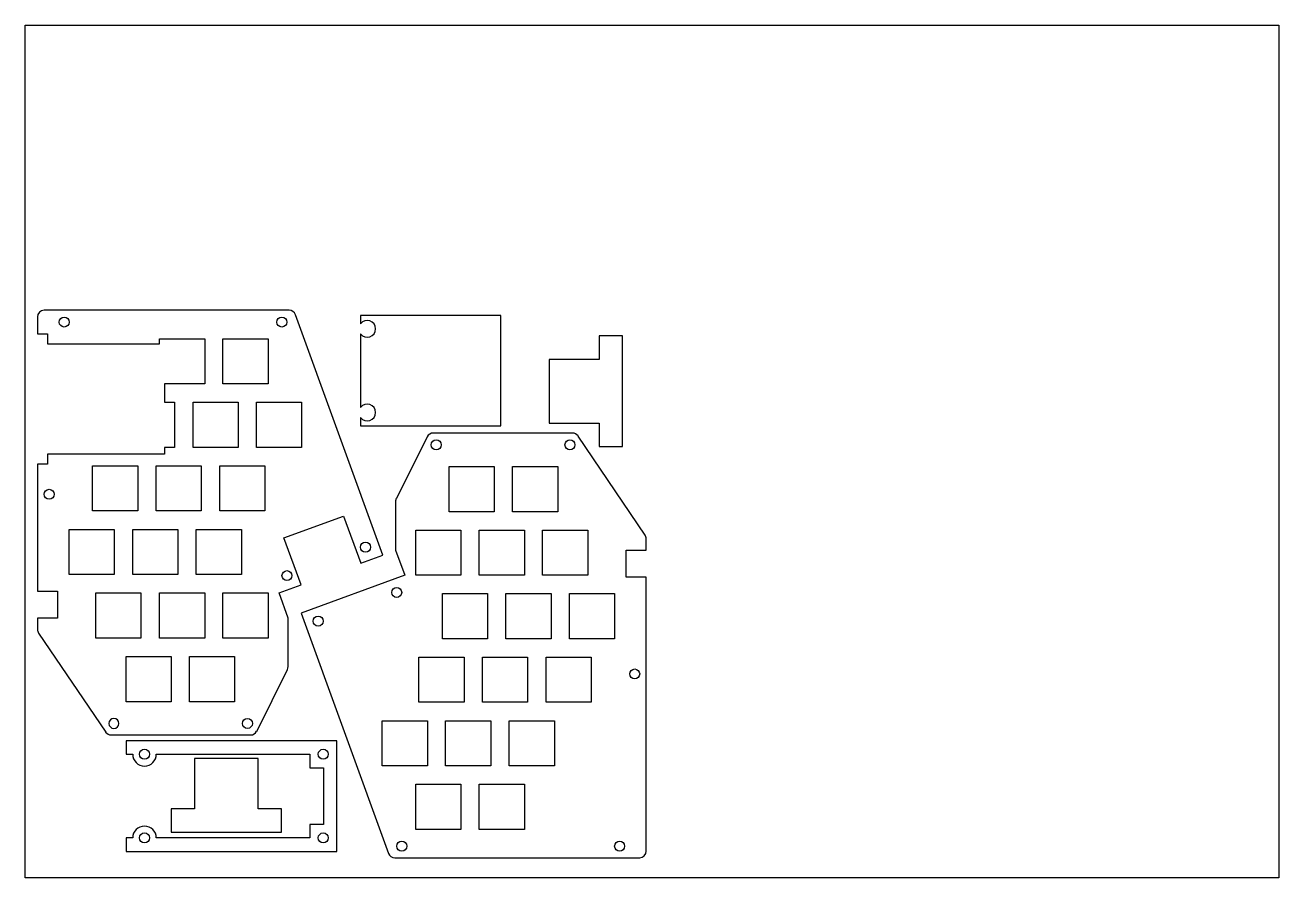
# Model space of a CAD drawing. Extents: x 0 to 375, y 0 to 255.
import ezdxf

# ---------------------------------------------------------------- set-up
doc = ezdxf.new("R2010")
doc.units = 0
doc.layers.add('LAGER_1', color=7, linetype='CONTINUOUS')

# ---------------------------------------------------------------- blocks, each defined once
blk = doc.blocks.new('BLOCK_2')
at = {"layer": 'LAGER_1'}
blk.add_lwpolyline([(0, 0), (0, 255.02), (375.03, 255.02), (375.03, 0), (0, 0)], dxfattribs=at)
at = {"layer": 'LAGER_1', "color": 7}
for points in [[(78.93, 169.74), (5.72, 169.74)], [(3.68, 167.7), (3.68, 162.69), (6.67, 162.69), (6.67, 159.7), (40.2, 159.7)], [(107, 96.52), (80.84, 168.4)], [(100.33, 168.21), (100.33, 165.67)], [(142.3, 168.21), (100.33, 168.21)], [(142.3, 135.19), (142.3, 168.21)], [(100.33, 162.69), (100.33, 140.65)], [(156.72, 155), (156.72, 136.02), (171.7, 136.02), (171.7, 129.03), (178.69, 129.03), (178.69, 162.05), (171.7, 162.05), (171.7, 155), (156.72, 155)], [(40.2, 159.7), (40.2, 161.23), (53.72, 161.23), (53.72, 147.7), (41.72, 147.7)], [(59.18, 161.23), (72.71, 161.23), (72.71, 147.7), (59.18, 147.7), (59.18, 161.23)], [(41.72, 147.7), (41.72, 142.24)], [(41.72, 142.24), (44.7, 142.24), (44.7, 128.71), (41.72, 128.71)], [(50.23, 142.24), (63.69, 142.24), (63.69, 128.71), (50.23, 128.71), (50.23, 142.24)], [(82.68, 128.71), (69.21, 128.71), (69.21, 142.24), (82.68, 142.24), (82.68, 128.71)], [(100.33, 137.67), (100.33, 135.19)], [(100.33, 135.19), (142.3, 135.19)], [(120.27, 131.89), (111.06, 113.41)], [(163.77, 133.03), (122.05, 133.03)], [(185.48, 102.49), (165.42, 132.14)], [(41.72, 128.71), (41.72, 126.75), (6.67, 126.75), (6.67, 123.7), (3.68, 123.7), (3.68, 85.72)], [(20.19, 123.19), (33.72, 123.19), (33.72, 109.73), (20.19, 109.73), (20.19, 123.19)], [(39.18, 123.19), (52.7, 123.19), (52.7, 109.73), (39.18, 109.73), (39.18, 123.19)], [(71.69, 109.73), (58.23, 109.73), (58.23, 123.19), (71.69, 123.19), (71.69, 109.73)], [(140.33, 109.47), (126.81, 109.47), (126.81, 123), (140.33, 123), (140.33, 109.47)], [(145.8, 123), (159.32, 123), (159.32, 109.47), (145.8, 109.47), (145.8, 123)], [(110.81, 112.52), (110.81, 97.98)], [(77.41, 101.73), (95.25, 108.2), (100.39, 94.11)], [(26.67, 104.2), (26.67, 90.74), (13.21, 90.74), (13.21, 104.2), (26.67, 104.2)], [(45.72, 104.2), (45.72, 90.74), (32.19, 90.74), (32.19, 104.2), (45.72, 104.2)], [(64.71, 90.74), (51.18, 90.74), (51.18, 104.2), (64.71, 104.2), (64.71, 90.74)], [(82.55, 87.63), (77.41, 101.73)], [(116.84, 104.01), (130.3, 104.01), (130.3, 90.49), (116.84, 90.49), (116.84, 104.01)], [(135.83, 90.49), (135.83, 104.01), (149.35, 104.01), (149.35, 90.49), (135.83, 90.49)], [(154.81, 90.49), (154.81, 104.01), (168.34, 104.01), (168.34, 90.49), (154.81, 90.49)], [(185.8, 97.98), (185.8, 101.41)], [(110.81, 97.98), (113.54, 90.49), (82.55, 79.18)], [(185.8, 89.98), (179.83, 89.98), (179.83, 97.98), (185.8, 97.98)], [(100.39, 94.11), (107, 96.52)], [(78.68, 77.72), (75.95, 85.22), (82.55, 87.63)], [(185.8, 8), (185.8, 89.98)], [(3.68, 85.72), (9.72, 85.72), (9.72, 77.72), (3.68, 77.72)], [(34.67, 85.22), (34.67, 71.69), (21.21, 71.69), (21.21, 85.22), (34.67, 85.22)], [(53.72, 85.22), (53.72, 71.69), (40.2, 71.69), (40.2, 85.22), (53.72, 85.22)], [(72.71, 71.69), (59.18, 71.69), (59.18, 85.22), (72.71, 85.22), (72.71, 71.69)], [(124.84, 85.03), (138.3, 85.03), (138.3, 71.5), (124.84, 71.5), (124.84, 85.03)], [(143.83, 71.5), (143.83, 85.03), (157.35, 85.03), (157.35, 71.5), (143.83, 71.5)], [(162.81, 71.5), (162.81, 85.03), (176.34, 85.03), (176.34, 71.5), (162.81, 71.5)], [(82.55, 79.18), (108.71, 7.3)], [(3.68, 77.72), (3.68, 74.36)], [(78.68, 63.18), (78.68, 77.72)], [(4.06, 73.22), (24.13, 43.62)], [(43.69, 52.7), (30.23, 52.7), (30.23, 66.23), (43.69, 66.23), (43.69, 52.7)], [(49.21, 66.23), (62.67, 66.23), (62.67, 52.7), (49.21, 52.7), (49.21, 66.23)], [(117.79, 65.98), (131.32, 65.98), (131.32, 52.51), (117.79, 52.51), (117.79, 65.98)], [(150.3, 52.51), (136.84, 52.51), (136.84, 65.98), (150.3, 65.98), (150.3, 52.51)], [(169.29, 52.51), (155.83, 52.51), (155.83, 65.98), (169.29, 65.98), (169.29, 52.51)], [(69.28, 43.81), (78.49, 62.29)], [(106.81, 46.99), (120.33, 46.99), (120.33, 33.53), (106.81, 33.53), (106.81, 46.99)], [(139.32, 33.53), (125.79, 33.53), (125.79, 46.99), (139.32, 46.99), (139.32, 33.53)], [(158.31, 33.53), (144.84, 33.53), (144.84, 46.99), (158.31, 46.99), (158.31, 33.53)], [(25.78, 42.74), (67.44, 42.74)], [(30.23, 11.94), (30.23, 7.94), (93.22, 7.94), (93.22, 40.96), (30.23, 40.96), (30.23, 36.96)], [(30.23, 36.96), (32.19, 36.96)], [(39.18, 36.96), (85.22, 36.96), (85.22, 32.96), (89.22, 32.96)], [(69.72, 35.69), (50.67, 35.69), (50.67, 20.7), (43.69, 20.7), (43.69, 13.65), (76.71, 13.65), (76.71, 20.7), (69.72, 20.7), (69.72, 35.69)], [(89.22, 32.96), (89.22, 15.94), (85.22, 15.94), (85.22, 11.94), (39.18, 11.94)], [(130.3, 14.48), (116.84, 14.48), (116.84, 28), (130.3, 28), (130.3, 14.48)], [(135.83, 28), (149.35, 28), (149.35, 14.48), (135.83, 14.48), (135.83, 28)], [(32.19, 11.94), (30.23, 11.94)], [(110.62, 6.03), (183.83, 6.03)]]:
    blk.add_lwpolyline(points, dxfattribs=at)
for points in [[(5.68, 169.74), (4.58, 169.74), (3.68, 168.84), (3.68, 167.74)], [(80.84, 168.42), (80.55, 169.21), (79.8, 169.74), (78.96, 169.74)], [(122.08, 133.03), (121.32, 133.03), (120.63, 132.6), (120.29, 131.93)], [(165.39, 132.15), (165.02, 132.7), (164.4, 133.03), (163.73, 133.03)], [(111.02, 113.45), (110.88, 113.17), (110.81, 112.86), (110.81, 112.55)], [(185.8, 101.38), (185.8, 101.78), (185.68, 102.17), (185.46, 102.5)], [(3.68, 74.33), (3.68, 73.93), (3.8, 73.54), (4.03, 73.21)], [(78.47, 62.32), (78.6, 62.6), (78.68, 62.9), (78.68, 63.21)], [(24.09, 43.61), (24.47, 43.06), (25.09, 42.74), (25.75, 42.74)], [(67.47, 42.74), (68.23, 42.74), (68.92, 43.16), (69.26, 43.84)], [(183.8, 6.03), (184.91, 6.03), (185.8, 6.93), (185.8, 8.03)], [(108.71, 7.35), (108.99, 6.56), (109.74, 6.03), (110.58, 6.03)]]:
    blk.add_open_spline(points, degree=3, dxfattribs=at)
for points, knots in [([(11.72, 167.7), (10.89, 167.7), (10.22, 167.04), (10.22, 166.21), (10.22, 165.39), (10.89, 164.72), (11.72, 164.72), (12.54, 164.72), (13.21, 165.39), (13.21, 166.21), (13.21, 167.04), (12.54, 167.7), (11.72, 167.7)], [0, 0, 0, 0, 1, 1, 1, 2, 2, 2, 3, 3, 3, 4, 4, 4, 4]), ([(76.8, 167.7), (75.98, 167.7), (75.31, 167.04), (75.31, 166.21), (75.31, 165.39), (75.98, 164.72), (76.8, 164.72), (77.63, 164.72), (78.3, 165.39), (78.3, 166.21), (78.3, 167.04), (77.63, 167.7), (76.8, 167.7)], [0, 0, 0, 0, 1, 1, 1, 2, 2, 2, 3, 3, 3, 4, 4, 4, 4]), ([(100.32, 162.67), (100.97, 161.81), (102.1, 161.46), (103.12, 161.8), (104.15, 162.14), (104.84, 163.1), (104.84, 164.18), (104.84, 165.26), (104.15, 166.22), (103.12, 166.56), (102.1, 166.9), (100.97, 166.55), (100.32, 165.68)], [0, 0, 0, 0, 1, 1, 1, 2, 2, 2, 3, 3, 3, 4, 4, 4, 4]), ([(100.32, 137.66), (100.97, 136.79), (102.1, 136.44), (103.12, 136.78), (104.15, 137.12), (104.84, 138.08), (104.84, 139.16), (104.84, 140.24), (104.15, 141.2), (103.12, 141.54), (102.1, 141.88), (100.97, 141.53), (100.32, 140.67)], [0, 0, 0, 0, 1, 1, 1, 2, 2, 2, 3, 3, 3, 4, 4, 4, 4]), ([(122.97, 128.02), (123.79, 128.02), (124.46, 128.68), (124.46, 129.51), (124.46, 130.33), (123.79, 131), (122.97, 131), (122.14, 131), (121.48, 130.33), (121.48, 129.51), (121.48, 128.68), (122.14, 128.02), (122.97, 128.02)], [0, 0, 0, 0, 1, 1, 1, 2, 2, 2, 3, 3, 3, 4, 4, 4, 4]), ([(162.97, 128.02), (163.8, 128.02), (164.46, 128.68), (164.47, 129.51), (164.47, 130.33), (163.8, 131), (162.97, 131), (162.15, 131), (161.48, 130.33), (161.48, 129.51), (161.48, 128.68), (162.15, 128.02), (162.97, 128.02)], [0, 0, 0, 0, 1, 1, 1, 2, 2, 2, 3, 3, 3, 4, 4, 4, 4]), ([(7.21, 116.2), (6.38, 116.2), (5.72, 115.54), (5.72, 114.71), (5.71, 113.89), (6.38, 113.22), (7.21, 113.22), (8.03, 113.22), (8.7, 113.89), (8.7, 114.71), (8.7, 115.54), (8.03, 116.2), (7.21, 116.2)], [0, 0, 0, 0, 1, 1, 1, 2, 2, 2, 3, 3, 3, 4, 4, 4, 4]), ([(101.82, 100.39), (101, 100.39), (100.33, 99.73), (100.33, 98.9), (100.33, 98.08), (101, 97.41), (101.82, 97.41), (102.65, 97.41), (103.31, 98.08), (103.31, 98.9), (103.31, 99.72), (102.65, 100.39), (101.82, 100.39)], [0, 0, 0, 0, 1, 1, 1, 2, 2, 2, 3, 3, 3, 4, 4, 4, 4]), ([(78.33, 91.88), (77.5, 91.88), (76.84, 91.22), (76.84, 90.39), (76.83, 89.57), (77.5, 88.9), (78.33, 88.9), (79.15, 88.9), (79.82, 89.57), (79.82, 90.39), (79.82, 91.22), (79.15, 91.88), (78.33, 91.88)], [0, 0, 0, 0, 1, 1, 1, 2, 2, 2, 3, 3, 3, 4, 4, 4, 4]), ([(111.16, 83.88), (111.98, 83.88), (112.65, 84.55), (112.65, 85.38), (112.65, 86.2), (111.98, 86.87), (111.16, 86.87), (110.33, 86.87), (109.66, 86.2), (109.66, 85.38), (109.66, 84.55), (110.33, 83.88), (111.16, 83.88)], [0, 0, 0, 0, 1, 1, 1, 2, 2, 2, 3, 3, 3, 4, 4, 4, 4]), ([(87.66, 75.31), (88.49, 75.31), (89.15, 75.98), (89.15, 76.8), (89.15, 77.63), (88.49, 78.3), (87.66, 78.3), (86.84, 78.3), (86.17, 77.63), (86.17, 76.8), (86.17, 75.98), (86.84, 75.31), (87.66, 75.31)], [0, 0, 0, 0, 1, 1, 1, 2, 2, 2, 3, 3, 3, 4, 4, 4, 4]), ([(182.34, 59.5), (183.16, 59.5), (183.83, 60.17), (183.83, 60.99), (183.83, 61.82), (183.16, 62.48), (182.34, 62.48), (181.52, 62.48), (180.85, 61.82), (180.85, 60.99), (180.85, 60.17), (181.52, 59.5), (182.34, 59.5)], [0, 0, 0, 0, 1, 1, 1, 2, 2, 2, 3, 3, 3, 4, 4, 4, 4]), ([(26.57, 47.69), (25.75, 47.69), (25.08, 47.02), (25.08, 46.2), (25.08, 45.37), (25.75, 44.7), (26.57, 44.7), (27.4, 44.7), (28.07, 45.37), (28.07, 46.2), (28.07, 47.02), (27.4, 47.69), (26.58, 47.69)], [0, 0, 0, 0, 1, 1, 1, 2, 2, 2, 3, 3, 3, 4, 4, 4, 4]), ([(66.52, 47.69), (65.69, 47.69), (65.02, 47.02), (65.02, 46.2), (65.02, 45.37), (65.69, 44.7), (66.52, 44.7), (67.34, 44.7), (68.01, 45.37), (68.01, 46.2), (68.01, 47.02), (67.34, 47.69), (66.52, 47.69)], [0, 0, 0, 0, 1, 1, 1, 2, 2, 2, 3, 3, 3, 4, 4, 4, 4]), ([(35.72, 35.5), (36.54, 35.5), (37.21, 36.16), (37.21, 36.99), (37.21, 37.81), (36.54, 38.48), (35.72, 38.48), (34.89, 38.48), (34.23, 37.81), (34.23, 36.99), (34.23, 36.16), (34.89, 35.5), (35.72, 35.5)], [0, 0, 0, 0, 1, 1, 1, 2, 2, 2, 3, 3, 3, 4, 4, 4, 4]), ([(89.19, 35.5), (90.01, 35.5), (90.68, 36.16), (90.68, 36.99), (90.68, 37.81), (90.01, 38.48), (89.19, 38.48), (88.36, 38.48), (87.69, 37.81), (87.69, 36.99), (87.69, 36.16), (88.36, 35.5), (89.19, 35.5)], [0, 0, 0, 0, 1, 1, 1, 2, 2, 2, 3, 3, 3, 4, 4, 4, 4]), ([(32.19, 36.99), (32.19, 35.04), (33.77, 33.46), (35.72, 33.46), (37.66, 33.46), (39.24, 35.04), (39.24, 36.99)], [0, 0, 0, 0, 1, 1, 1, 2, 2, 2, 2]), ([(39.24, 11.97), (39.24, 13.92), (37.67, 15.49), (35.72, 15.49), (33.77, 15.49), (32.19, 13.92), (32.19, 11.97)], [0, 0, 0, 0, 1, 1, 1, 2, 2, 2, 2]), ([(35.72, 10.48), (36.54, 10.48), (37.21, 11.15), (37.21, 11.97), (37.21, 12.79), (36.54, 13.46), (35.72, 13.46), (34.89, 13.46), (34.23, 12.79), (34.23, 11.97), (34.23, 11.15), (34.89, 10.48), (35.72, 10.48)], [0, 0, 0, 0, 1, 1, 1, 2, 2, 2, 3, 3, 3, 4, 4, 4, 4]), ([(89.19, 10.48), (90.01, 10.48), (90.68, 11.15), (90.68, 11.97), (90.68, 12.79), (90.01, 13.46), (89.19, 13.46), (88.36, 13.46), (87.69, 12.79), (87.69, 11.97), (87.69, 11.15), (88.36, 10.48), (89.19, 10.48)], [0, 0, 0, 0, 1, 1, 1, 2, 2, 2, 3, 3, 3, 4, 4, 4, 4]), ([(112.68, 8), (113.5, 8), (114.17, 8.67), (114.17, 9.49), (114.17, 10.32), (113.51, 10.99), (112.68, 10.99), (111.86, 10.99), (111.19, 10.32), (111.19, 9.49), (111.19, 8.67), (111.86, 8), (112.68, 8)], [0, 0, 0, 0, 1, 1, 1, 2, 2, 2, 3, 3, 3, 4, 4, 4, 4]), ([(177.83, 8), (178.66, 8), (179.32, 8.67), (179.32, 9.49), (179.32, 10.32), (178.66, 10.99), (177.83, 10.99), (177.01, 10.99), (176.34, 10.32), (176.34, 9.49), (176.34, 8.67), (177.01, 8), (177.83, 8)], [0, 0, 0, 0, 1, 1, 1, 2, 2, 2, 3, 3, 3, 4, 4, 4, 4])]:
    blk.add_open_spline(points, degree=3, knots=knots, dxfattribs=at)

msp = doc.modelspace()

# ---------------------------------------------------------------- block references
at = {"layer": 'LAGER_1'}
msp.add_blockref('BLOCK_2', (0, 0), dxfattribs=at)

doc.saveas('drawing.dxf')
